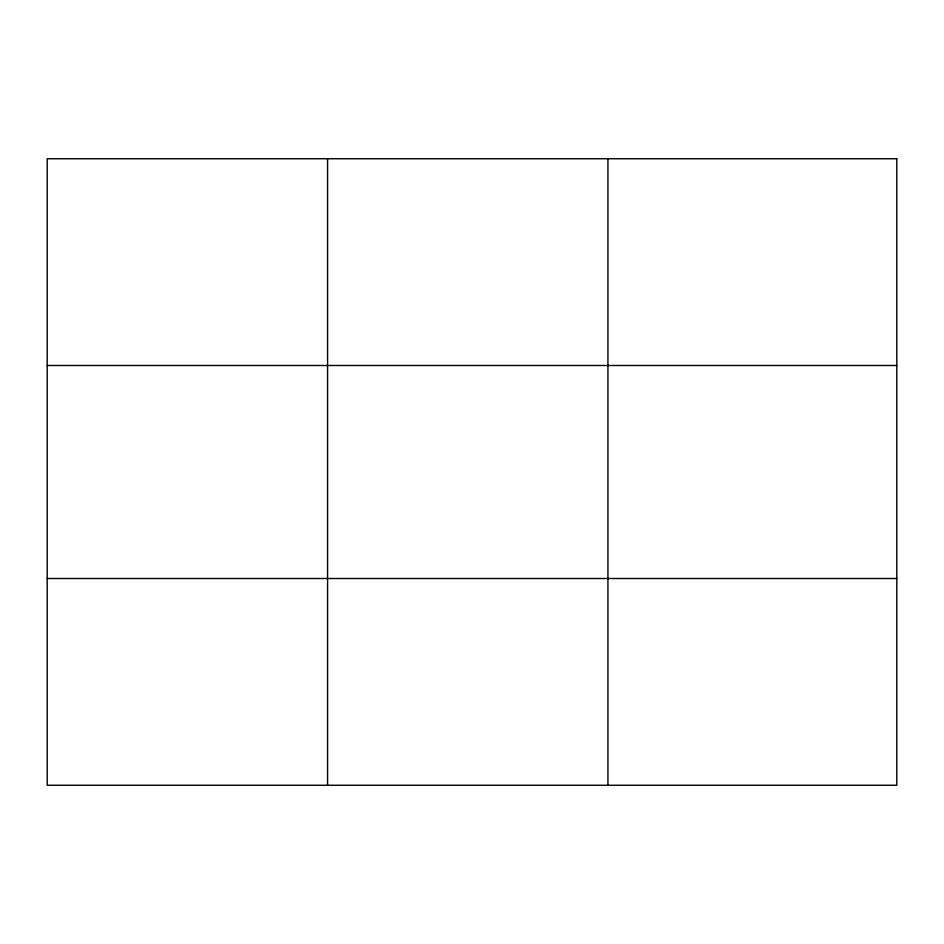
<?xml version="1.0" encoding="UTF-8"?>
<svg xmlns="http://www.w3.org/2000/svg" width="944" height="944" viewBox="0 0 944 944"><rect width="100%" height="100%" fill="white"/><g stroke="black" fill="none" stroke-linecap="round" stroke-linejoin="round"><path stroke-width="1.42" d="M607.936 785.255L607.936 158.745M47.2 365.493L896.8 365.493M47.2 578.507L896.8 578.507M327.568 158.745L327.568 785.255M896.8 158.745L896.8 785.255L47.2 785.255L47.2 158.745L896.8 158.745"/></g></svg>
